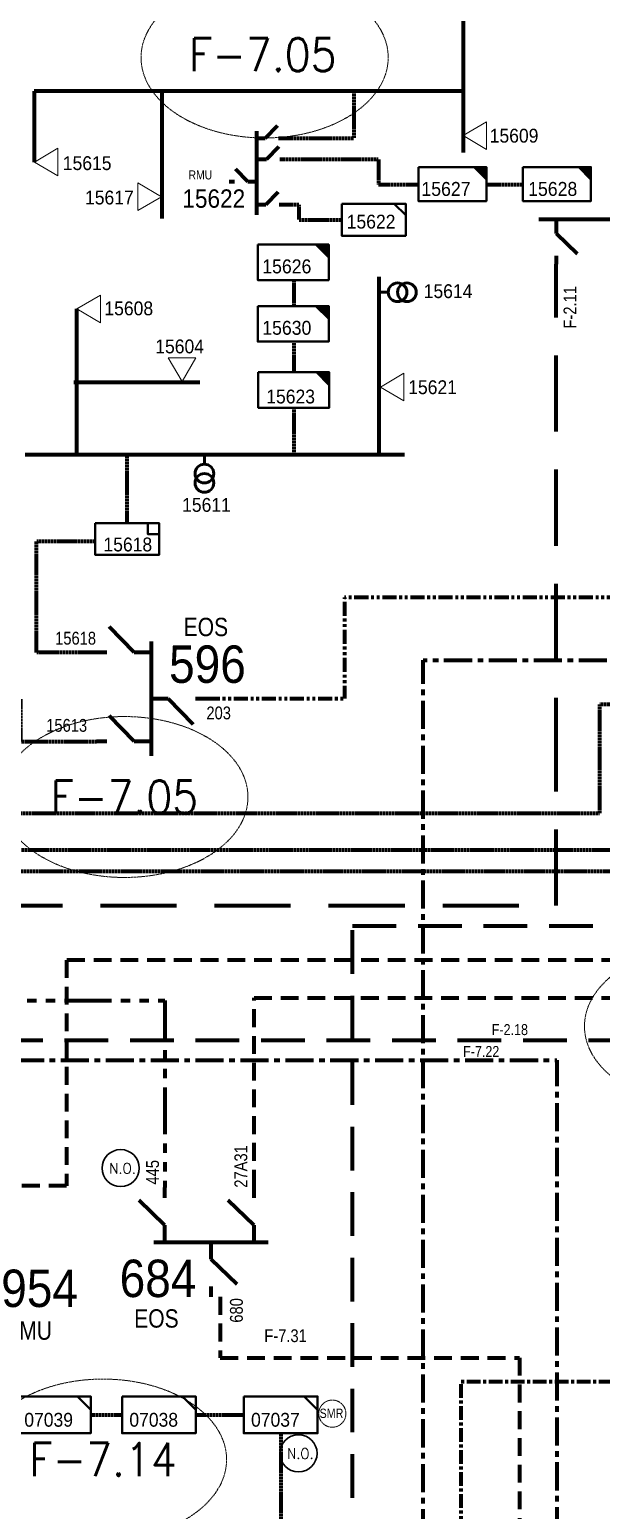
# Model space of a CAD drawing. Header units: metres. Extents: x 65984 to 144644, y -19036 to 23726.
# Drawn here: x 117517.2 to 117670, y 20753.7 to 21149.4 of the extents above; entities that cross this region are included whole.
import ezdxf
from ezdxf.enums import TextEntityAlignment as Align

# ---------------------------------------------------------------- set-up
doc = ezdxf.new("R2010")
doc.units = ezdxf.units.M
doc.header["$MEASUREMENT"] = 0
for name, pattern in [('( Center )', [2, 1.25, -0.25, 0.25, -0.25]), ('( Phantom )', [2.5, 1.25, -0.25, 0.25, -0.25, 0.25, -0.25]), ('DGN Style 3', [0.013877, 0, -0.013877]), ('HIDDEN2', [2381.25, 1587.5, -793.75])]:
    doc.linetypes.add(name, pattern=pattern)
doc.layers.get('0').update_dxf_attribs({"color": 95, "lineweight": 40})
for name, color, linetype, lineweight in [('d_eos', 111, 'Continuous', 40), ('d_eos no', 121, 'Continuous', 40), ('d_oh branch', 94, 'Continuous', 40), ('d_switch', 95, 'Continuous', 40), ('d_tf', 1, 'Continuous', 40), ('d_tf no', 6, 'Continuous', 40), ('d_tf_200', 1, 'Continuous', 40), ('d_ug cable', 95, 'Continuous', 40), ('d_ug main line', 95, 'Continuous', 40), ('d_unit sub', 7, 'Continuous', 40), ('FDR  1  16', 234, 'Continuous', 40), ('fedr no', 95, 'Continuous', 40), ('Level 37', 7, 'Continuous', 0), ('SW N O', 114, 'Continuous', 30)]:
    doc.layers.add(name, color=color, linetype=linetype, lineweight=lineweight)
doc.styles.add('Style-Arial', font='arial.ttf')
doc.styles.add('Style-ENGINEERING', font='ENGINEERING.shx')
doc.styles.add('Style-msdefault', font='msdefault.shx')
doc.styles.add('Style-STANDARD', font='STANDARD.shx')

# ---------------------------------------------------------------- blocks, each defined once
blk = doc.blocks.new('TF_8')
at = {"color": 0, "linetype": 'ByBlock', "lineweight": -2}
blk.add_line((6.3, 4.95), (9.9, 1.35), dxfattribs=at)
blk.add_3dface([(-10.1, 4.95), (9.9, 4.95), (9.9, -5.05), (-10.1, -5.05)], dxfattribs=at)
blk = doc.blocks.new('TF3')
at = {"color": 0, "linetype": 'ByBlock', "lineweight": -2}
for p, q in [((11.3, 9), (18.3, 9)), ((18.3, 9), (18.3, 2))]:
    blk.add_line(p, q, dxfattribs=at)
at = {"color": 0, "linetype": 'ByBlock', "lineweight": -2, "flags": 128}
blk.add_lwpolyline([(18.3, 2), (11.3, 2), (11.3, 9)], dxfattribs=at)
at = {"color": 0, "linetype": 'ByBlock', "lineweight": -2}
blk.add_3dface([(-21.7, 9), (18.3, 9), (18.3, -11), (-21.7, -11)], dxfattribs=at)
blk = doc.blocks.new('TFU_44')
at = {"layer": 'd_tf_200', "color": 157, "linetype": 'Continuous', "lineweight": 53}
blk.add_line((0, 10), (0, 0), dxfattribs=at)
for centre in [(0, 30), (0, 20)]:
    blk.add_circle(centre, 10, dxfattribs=at)
blk = doc.blocks.new('exist.us-1000kva')
at = {"color": 0, "linetype": 'ByBlock', "lineweight": -2, "flags": 128}
blk.add_lwpolyline([(39.99, 12.92), (32.8, 20), (40, 20)], close=True, dxfattribs=at)
at = {"color": 0, "linetype": 'ByBlock', "lineweight": -2, "extrusion": (0, 0, -1)}
blk.add_solid([(-39.99, 12.92), (-32.8, 20), (-40, 20)], dxfattribs=at)
at = {"color": 0, "linetype": 'ByBlock', "lineweight": -2, "xscale": 2, "yscale": 2}
blk.add_blockref('TF_8', (20.2, 10.1), dxfattribs=at)
blk = doc.blocks.new('*U892')
at = {"layer": 'SW N O', "color": 3}
blk.add_circle((0, 0), 16.8, dxfattribs=at)
at = {"layer": 'SW N O', "color": 3, "style": 'Style-STANDARD'}
blk.add_text('N.O.', height=9.6, dxfattribs=at).set_placement((1.7, -0.2), align=Align.MIDDLE_CENTER)
blk = doc.blocks.new('TRA1_206')
at = {"layer": 'd_tf', "color": 157, "linetype": 'Continuous', "lineweight": 0, "ltscale": 0.00031041, "extrusion": (0, 0, -1), "flags": 128}
blk.add_lwpolyline([(-10, -17), (0, 0), (10, -17)], close=True, dxfattribs=at)
blk = doc.blocks.new('TRA1_205')
at = {"layer": 'd_tf', "color": 157, "linetype": 'Continuous', "lineweight": 0, "ltscale": 0.00031041, "xscale": 1.000046566207833, "yscale": 1.000046566207833, "zscale": 1.000046566207833, "rotation": 180}
blk.add_blockref('TRA1_206', (0, 0), dxfattribs=at)

msp = doc.modelspace()

# ---------------------------------------------------------------- linework, layer by layer
at = {"layer": 'd_eos', "color": 157, "linetype": 'Continuous', "lineweight": 211, "ltscale": 0.000550853}
for p, q in [((117580.16, 21120.41), (117583.43, 21123.78)), ((117577.92, 21099.92), (117577.92, 21122.27)), ((117577.92, 21120.41), (117580.16, 21120.41)), ((117583.72, 21120.42), (117585.08, 21120.42)), ((117580.49, 21114.78), (117583.76, 21118.15)), ((117575.51, 21108.72), (117572.24, 21112.09)), ((117577.92, 21114.77), (117580.49, 21114.77)), ((117584.07, 21114.77), (117585.43, 21114.77)), ((117571.92, 21108.72), (117570.56, 21108.72)), ((117577.92, 21108.72), (117575.51, 21108.72)), ((117580.34, 21102.67), (117583.61, 21106.04)), ((117577.92, 21102.67), (117580.34, 21102.67)), ((117583.92, 21102.68), (117585.28, 21102.68))]:
    msp.add_line(p, q, dxfattribs=at)
at = {"layer": 'd_eos', "color": 7, "linetype": 'Continuous', "lineweight": 211, "ltscale": 0.54966}
for p, q in [((117679.21, 21098.65), (117653.3, 21098.65)), ((117657.88, 21098.65), (117657.88, 21094.92)), ((117657.88, 21094.92), (117663.49, 21089.48)), ((117657.88, 21088.96), (117657.88, 21086.69))]:
    msp.add_line(p, q, dxfattribs=at)
at = {"layer": 'd_eos', "color": 157, "linetype": 'Continuous', "lineweight": 211, "ltscale": 0.625574}
for p, q in [((117545.1, 20982.92), (117538.44, 20989.78)), ((117549.65, 20985.92), (117549.65, 20955.32)), ((117537.8, 20982.92), (117535.03, 20982.92)), ((117549.65, 20982.92), (117545.1, 20982.92)), ((117549.65, 20970.62), (117554.21, 20970.62)), ((117554.21, 20970.62), (117560.87, 20963.76)), ((117561.5, 20970.62), (117564.27, 20970.62)), ((117545.1, 20959.12), (117538.44, 20965.98)), ((117537.8, 20959.12), (117535.03, 20959.12)), ((117549.65, 20959.12), (117545.1, 20959.12))]:
    msp.add_line(p, q, dxfattribs=at)
at = {"layer": 'd_eos', "color": 7, "linetype": 'Continuous', "lineweight": 211, "ltscale": 0.625574}
for p, q in [((117553.36, 20837.2), (117553.36, 20839.97)), ((117577.17, 20837.2), (117577.17, 20839.97)), ((117553.36, 20829.91), (117546.5, 20836.57)), ((117577.16, 20829.91), (117570.3, 20836.57)), ((117553.36, 20825.35), (117553.36, 20829.91)), ((117577.17, 20825.35), (117577.17, 20829.91)), ((117550.36, 20825.35), (117580.96, 20825.35)), ((117565.66, 20825.35), (117565.66, 20820.79)), ((117565.66, 20820.79), (117572.53, 20814.13)), ((117565.66, 20813.5), (117565.66, 20810.73))]:
    msp.add_line(p, q, dxfattribs=at)
at = {"layer": 'd_oh branch', "color": 157, "linetype": 'Continuous', "lineweight": 100}
for p, q in [((117633.01, 21151.68), (117633.01, 21116.58)), ((117633.01, 21132.97), (117518.46, 21132.97)), ((117518.46, 21132.97), (117518.46, 21114.02)), ((117552.53, 21132.97), (117552.53, 21098.91)), ((117610.53, 21083.37), (117610.53, 21035.75)), ((117529.85, 21035.67), (117529.85, 21074.77)), ((117529.04, 21055.17), (117562.65, 21055.17)), ((117617.34, 21035.75), (117516.05, 21035.75))]:
    msp.add_line(p, q, dxfattribs=at)
at = {"layer": 'd_ug cable', "color": 157, "linetype": 'DGN Style 3', "lineweight": 100}
for p, q in [((117603.82, 21132.97), (117603.82, 21120.42)), ((117585.08, 21120.42), (117603.82, 21120.42)), ((117610.4, 21107.99), (117621.08, 21107.99)), ((117639.24, 21107.99), (117649.03, 21107.99)), ((117543.28, 21017.55), (117543.28, 21036.07))]:
    msp.add_line(p, q, dxfattribs=at)
at = {"layer": 'd_ug cable', "color": 18, "linetype": 'DGN Style 3', "lineweight": 100}
for p, q in [((117533.55, 20779.21), (117541.92, 20779.21)), ((117561.61, 20779.21), (117574.44, 20779.21)), ((117584.29, 20774.29), (117584.29, 20749.23))]:
    msp.add_line(p, q, dxfattribs=at)
at = {"layer": 'd_ug cable', "color": 157, "linetype": 'DGN Style 3', "lineweight": 100, "flags": 128}
for points in [[(117585.43, 21114.77), (117610.4, 21114.77), (117610.4, 21107.99)], [(117585.28, 21102.68), (117589.18, 21102.68), (117589.18, 21098.59), (117600.62, 21098.59)], [(117587.77, 21082.47), (117587.77, 21075.54)], [(117587.77, 21066.05), (117587.77, 21057.84)], [(117587.77, 21048.35), (117587.77, 21035.99)], [(117535.03, 20982.92), (117519.08, 20982.92), (117519.08, 21012.71), (117534.75, 21012.71)], [(117480.94, 20970.47), (117514.73, 20970.47), (117514.73, 20959.12), (117535.03, 20959.12)]]:
    msp.add_lwpolyline(points, dxfattribs=at)
at = {"layer": 'd_ug cable', "color": 1, "linetype": 'DGN Style 3', "lineweight": 100, "flags": 128}
for points in [[(117147.44, 20954.49), (117147.44, 20940), (117669.58, 20940), (117669.58, 20969.15), (117903.31, 20969.15), (117903.31, 21022.8), (117925.97, 21022.8)], [(114677.82, 20018.71), (114677.82, 19903.39), (115244.76, 19903.39), (115244.76, 20560.1), (115296.31, 20560.1), (115296.31, 20924.47), (118370.71, 20924.47), (118370.71, 20662.09), (118341.83, 20662.09), (118341.83, 20633.98)]]:
    msp.add_lwpolyline(points, dxfattribs=at)
at = {"layer": 'd_ug cable', "color": 5, "linetype": 'DGN Style 3', "lineweight": 100, "flags": 128}
msp.add_lwpolyline([(114712.34, 19960.32), (114712.34, 19909.13), (115239.03, 19909.13), (115239.03, 20565.83), (115290.57, 20565.83), (115290.57, 20930.2), (118376.44, 20930.2), (118376.44, 20576.15), (118417.8, 20576.15), (118417.8, 20475.96), (118374.08, 20475.96)], dxfattribs=at)
at = {"layer": 'd_ug cable', "color": 18, "linetype": 'HIDDEN2', "lineweight": 158, "ltscale": 0.003}
msp.add_lwpolyline([(117817.7, 20892.21), (117817.7, 20900.65), (117527.06, 20900.76), (117527.06, 20840.4), (117507.99, 20840.4)], dxfattribs=at)
at = {"layer": 'd_ug cable', "color": 1, "linetype": 'HIDDEN2', "lineweight": 158, "ltscale": 0.003}
for points in [[(117577.17, 20839.97), (117577.17, 20890.68), (117722.26, 20890.68), (117722.26, 20880.58)], [(117568.15, 20810.73), (117568.15, 20794.46), (117648.12, 20794.46), (117648.12, 20180.76)]]:
    msp.add_lwpolyline(points, dxfattribs=at)
at = {"layer": 'd_ug cable', "color": 2, "linetype": 'DGN Style 3', "lineweight": 13}
msp.add_circle((117598.09, 20779.54), 3.63, dxfattribs=at)
at = {"layer": 'd_ug main line', "color": 157, "linetype": '( Phantom )', "lineweight": 140, "ltscale": 3}
msp.add_line((117564.27, 20970.62), (117601.37, 20970.62), dxfattribs=at)
at = {"layer": 'd_ug main line', "color": 95, "linetype": 'HIDDEN2', "lineweight": 158, "ltscale": 0.012803}
msp.add_lwpolyline([(115597.43, 21189.7), (116225.19, 21189.7), (116225.19, 20915.33), (117657.88, 20915.33), (117657.88, 20950.51), (117657.88, 20950.51), (117657.88, 21086.69)], dxfattribs=at)
at = {"layer": 'd_ug main line', "color": 171, "linetype": '( Phantom )', "lineweight": 158, "ltscale": 10, "flags": 128}
msp.add_lwpolyline([(117014.25, 21052.62), (117049.07, 21052.62), (117049.07, 20889.93), (117553.36, 20889.92), (117553.36, 20839.97)], dxfattribs=at)
at = {"layer": 'd_ug main line', "color": 157, "linetype": '( Phantom )', "lineweight": 140, "ltscale": 3, "flags": 128}
msp.add_lwpolyline([(117682.72, 20997.67), (117601.37, 20997.67), (117601.37, 20970.62)], dxfattribs=at)
at = {"layer": 'd_ug main line', "color": 194, "linetype": 'HIDDEN2', "lineweight": 140, "ltscale": 0.00735}
msp.add_lwpolyline([(117493.72, 20319.49), (117603.51, 20319.49), (117603.51, 20909.93), (117892.9, 20909.93), (117892.9, 20840.71), (117902.45, 20840.71)], dxfattribs=at)
at = {"layer": 'd_ug main line', "color": 34, "linetype": 'HIDDEN2', "lineweight": 140, "ltscale": 0.00735}
msp.add_lwpolyline([(117180.9, 20832.41), (117211.51, 20832.41), (117211.51, 20879.38), (117686.25, 20879.38), (117686.25, 20517.55), (117686.31, 20461.65), (117726.01, 20461.16), (118587.92, 20461.16)], dxfattribs=at)
at = {"layer": 'd_ug main line', "color": 234, "linetype": '( Center )', "lineweight": 200, "ltscale": 2.94, "flags": 128}
msp.add_lwpolyline([(117755.3, 20788.06), (117632.45, 20788.06), (117632.45, 20519.02), (117548.61, 20519.02)], dxfattribs=at)
at = {"layer": 'FDR  1  16', "color": 157, "linetype": '( Center )', "lineweight": 158, "ltscale": 6, "flags": 128}
msp.add_lwpolyline([(117622.32, 20050.53), (117622.32, 20980.92), (117682.72, 20980.92)], dxfattribs=at)
at = {"layer": 'FDR  1  16', "color": 194, "linetype": '( Center )', "lineweight": 106, "ltscale": 6, "flags": 128}
msp.add_lwpolyline([(117396.03, 20859.49), (117396.03, 20873.97), (117658.12, 20873.97), (117658.12, 20170.28)], dxfattribs=at)
at = {"layer": 'fedr no', "color": 157, "linetype": 'DGN Style 3', "lineweight": 13}
for centre in [(117580, 21141.95), (117542.52, 20944.33)]:
    msp.add_ellipse(centre, major_axis=(33.02, 0), ratio=0.651175, dxfattribs=at)
at = {"layer": 'fedr no', "color": 82, "linetype": 'DGN Style 3', "lineweight": 13, "true_color": 0x1dc70e}
for centre in [(117698.49, 20883.07), (117536.81, 20767.28)]:
    msp.add_ellipse(centre, major_axis=(33.02, 0), ratio=0.651175, dxfattribs=at)

# ---------------------------------------------------------------- block references
at = {"layer": 'd_tf', "color": 157, "linetype": 'Continuous', "lineweight": 0, "ltscale": 0.00031041, "xscale": 0.37, "yscale": 0.37, "zscale": 0.37}
for p, rotation in [((117633.02, 21121.1), 269.9999999999999), ((117518.47, 21114.02), 269.9999999999999), ((117529.86, 21074.77), 269.9999999999999), ((117557.94, 21055.4), 359.9999999999999), ((117610.94, 21053.88), 269.9999999999999)]:
    msp.add_blockref('TRA1_205', p, dxfattribs=dict(at, rotation=rotation))
at = {"layer": 'd_tf', "color": 157, "linetype": 'Continuous', "lineweight": 0, "ltscale": 0.00031041, "extrusion": (0, 0, -1), "xscale": 0.37, "yscale": 0.37, "zscale": 0.37, "rotation": 269.9999999999999}
msp.add_blockref('TRA1_205', (-117552.45, 21104.76), dxfattribs=at)
at = {"layer": 'd_tf_200', "color": 157, "linetype": 'Continuous', "lineweight": 53, "xscale": 0.25, "yscale": 0.25, "zscale": 0.25, "rotation": 269.9999999999998}
msp.add_blockref('TFU_44', (117610.53, 21079.21), dxfattribs=at)
at = {"layer": 'd_tf_200', "color": 157, "linetype": 'Continuous', "lineweight": 53, "extrusion": (0, 0, -1), "xscale": 0.25, "yscale": 0.25, "zscale": 0.25, "rotation": 180}
msp.add_blockref('TFU_44', (-117563.91, 21035.76), dxfattribs=at)
at = {"layer": 'd_unit sub', "color": 157, "linetype": 'Continuous', "lineweight": 40, "rotation": 359.9999999999999}
for name, p, xscale, yscale, zscale in [('exist.us-1000kva', (117621.08, 21103.57), 0.4541539976150342, 0.4541539976150342, 0.4267622666565712), ('exist.us-1000kva', (117649.03, 21103.57), 0.4541539976150342, 0.4541539976150342, 0.4267622666565712), ('TF_8', (117609.24, 21098.63), 0.8535245333131425, 0.8535245333131425, 0.4267622666565712), ('exist.us-1000kva', (117578.14, 21082.47), 0.47433167287538, 0.47433167287538, 0.4267622666565712), ('exist.us-1000kva', (117578.14, 21066.05), 0.47433167287538, 0.47433167287538, 0.4267622666565712), ('exist.us-1000kva', (117578.28, 21048.35), 0.47433167287538, 0.47433167287538, 0.4267622666565712), ('TF3', (117544.01, 21013.71), 0.4266530155163069, 0.4266530155163069, 0.1300771388769227)]:
    msp.add_blockref(name, p, dxfattribs=dict(at, xscale=xscale, yscale=yscale, zscale=zscale))
at = {"layer": 'd_unit sub', "color": 18, "linetype": 'Continuous', "lineweight": 40, "xscale": 0.9847738292708528, "yscale": 0.9847738292708528, "zscale": 0.4267622666565712, "rotation": 359.9999999999999}
for p in [(117523.8, 20779.26), (117551.86, 20779.26)]:
    msp.add_blockref('TF_8', p, dxfattribs=at)
at = {"layer": 'd_unit sub', "color": 2, "linetype": 'Continuous', "lineweight": 40, "xscale": 0.9847738292708528, "yscale": 0.9847738292708528, "zscale": 0.4267622666565712, "rotation": 359.9999999999999}
msp.add_blockref('TF_8', (117584.38, 20779.26), dxfattribs=at)
at = {"layer": 'SW N O', "color": 3, "xscale": 0.2950694635422144, "yscale": 0.2950694635422144, "zscale": 0.2950694635422144}
for p in [(117541.54, 20845.16), (117589.06, 20768.93)]:
    msp.add_blockref('*U892', p, dxfattribs=at)

# ---------------------------------------------------------------- texts
at = {"layer": 'd_eos no', "color": 157, "linetype": 'Continuous', "lineweight": 140, "style": 'Style-Arial', "width": 0.88}
msp.add_text('15622', height=4.91, dxfattribs=at).set_placement((117574.8, 21106.71), align=Align.TOP_RIGHT)
msp.add_text('596', height=10, dxfattribs=at).set_placement((117554.46, 20984.83), align=Align.TOP_LEFT)
at = {"layer": 'd_eos no', "color": 7, "linetype": 'Continuous', "lineweight": 140, "style": 'Style-Arial', "width": 0.88}
for s, p in [('684', (117541.26, 20820.69)), ('954', (117509.61, 20818.04))]:
    msp.add_text(s, height=10, dxfattribs=at).set_placement(p, align=Align.TOP_LEFT)
at = {"layer": 'd_switch', "color": 95, "linetype": 'Continuous', "lineweight": 30, "style": 'Style-ENGINEERING', "width": 0.857143}
msp.add_text('F-2.11', height=3.43, rotation=90.0004, dxfattribs=at).set_placement((117663.31, 21069.51))
at = {"layer": 'd_switch', "color": 157, "linetype": 'Continuous', "lineweight": 30, "style": 'Style-ENGINEERING', "width": 0.857143}
msp.add_text('15618', height=3.43, dxfattribs=at).set_placement((117534.95, 20988.48), align=Align.TOP_RIGHT)
for s, p in [('15613', (117521.64, 20965.19)), ('203', (117564.44, 20968.51))]:
    msp.add_text(s, height=3.43, dxfattribs=at).set_placement(p, align=Align.TOP_LEFT)
at = {"layer": 'd_switch', "color": 34, "linetype": 'Continuous', "lineweight": 30, "style": 'Style-msdefault', "width": 0.857143}
msp.add_text('F-2.18', height=2.92, dxfattribs=at).set_placement((117640.7, 20883.63), align=Align.TOP_LEFT)
at = {"layer": 'd_switch', "color": 194, "linetype": 'Continuous', "lineweight": 30, "style": 'Style-msdefault', "width": 0.857143}
msp.add_text('F-7.22', height=2.92, dxfattribs=at).set_placement((117633.04, 20877.79), align=Align.TOP_LEFT)
at = {"layer": 'd_switch', "color": 1, "linetype": 'Continuous', "lineweight": 30, "style": 'Style-ENGINEERING', "width": 0.857143}
for s, p in [('27A31', (117571.92, 20839.92)), ('680', (117570.74, 20803.85))]:
    msp.add_text(s, height=3.43, rotation=90, dxfattribs=at).set_placement(p, align=Align.TOP_LEFT)
at = {"layer": 'd_switch', "color": 2, "linetype": 'Continuous', "lineweight": 30, "style": 'Style-ENGINEERING', "width": 0.857143}
msp.add_text('445', height=3.43, rotation=90, dxfattribs=at).set_placement((117548.34, 20840.76), align=Align.TOP_LEFT)
msp.add_text('F-7.31', height=3.43, dxfattribs=at).set_placement((117579.91, 20802.08), align=Align.TOP_LEFT)
at = {"layer": 'd_tf no', "color": 157, "linetype": 'DGN Style 3', "lineweight": 40, "style": 'Style-msdefault', "width": 0.945946}
for s, p in [('15609', (117640.15, 21122.91)), ('15615', (117526.07, 21115.57)), ('15617', (117532.01, 21106.38)), ('15622', (117601.94, 21099.94)), ('15614', (117622.51, 21081.36)), ('15608', (117537.19, 21076.76)), ('15604', (117550.78, 21066.59)), ('15623', (117580.44, 21053.2)), ('15621', (117618.37, 21055.69)), ('15611', (117557.95, 21024.24)), ('15618', (117536.93, 21013.66))]:
    msp.add_text(s, height=3.7, dxfattribs=at).set_placement(p, align=Align.TOP_LEFT)
at = {"layer": 'd_tf no', "color": 157, "linetype": 'Continuous', "lineweight": 40, "style": 'Style-msdefault', "width": 0.947368}
for s, p in [('15627', (117621.9, 21108.69)), ('15628', (117650.42, 21108.69)), ('15626', (117579.37, 21087.99)), ('15630', (117579.37, 21071.58))]:
    msp.add_text(s, height=3.724, dxfattribs=at).set_placement(p, align=Align.TOP_LEFT)
at = {"layer": 'd_tf no', "color": 18, "linetype": 'Continuous', "lineweight": 40, "style": 'Style-msdefault', "width": 0.945946}
for s, p in [('07039', (117515.78, 20779.75)), ('07038', (117543.85, 20779.75))]:
    msp.add_text(s, height=3.7, dxfattribs=at).set_placement(p, align=Align.TOP_LEFT)
at = {"layer": 'd_tf no', "color": 2, "linetype": 'Continuous', "lineweight": 40, "style": 'Style-msdefault', "width": 0.945946}
msp.add_text('07037', height=3.7, dxfattribs=at).set_placement((117576.37, 20779.75), align=Align.TOP_LEFT)
at = {"layer": 'fedr no', "color": 157, "linetype": 'Continuous', "lineweight": 40, "char_height": 8.852, "attachment_point": 5, "style": 'Style-STANDARD'}
for insert in [(117579.51, 21142.71), (117542.52, 20944.33)]:
    msp.add_mtext('F-7.05', dxfattribs=dict(at, insert=insert))
at = {"layer": 'fedr no', "color": 6, "linetype": 'Continuous', "lineweight": 40, "insert": (117536.81, 20767.28), "char_height": 8.852, "attachment_point": 5, "style": 'Style-STANDARD'}
msp.add_mtext('F-7.14', dxfattribs=at)
at = {"layer": 'Level 37', "color": 157, "linetype": 'Continuous', "lineweight": 100, "style": 'Style-msdefault', "width": 0.86}
for s, height, p in [('RMU', 2.406, (117565.98, 21111.78)), ('EOS', 4.9, (117570.25, 20992.22))]:
    msp.add_text(s, height=height, rotation=0.0004, dxfattribs=at).set_placement(p, align=Align.TOP_RIGHT)
at = {"layer": 'Level 37', "color": 7, "linetype": 'Continuous', "lineweight": 100, "style": 'Style-msdefault', "width": 0.86}
for s, p in [('EOS', (117557.03, 20807.43)), ('RMU', (117523.18, 20804.19))]:
    msp.add_text(s, height=4.9, rotation=0.0004, dxfattribs=at).set_placement(p, align=Align.TOP_RIGHT)
at = {"layer": 'Level 37', "color": 1, "linetype": 'Continuous', "lineweight": 13, "ltscale": 0.9, "style": 'Style-msdefault', "width": 0.86}
msp.add_text('SMR', height=2.49, rotation=359.9996, dxfattribs=at).set_placement((117601.04, 20778.39), align=Align.RIGHT)

doc.saveas('drawing.dxf')
